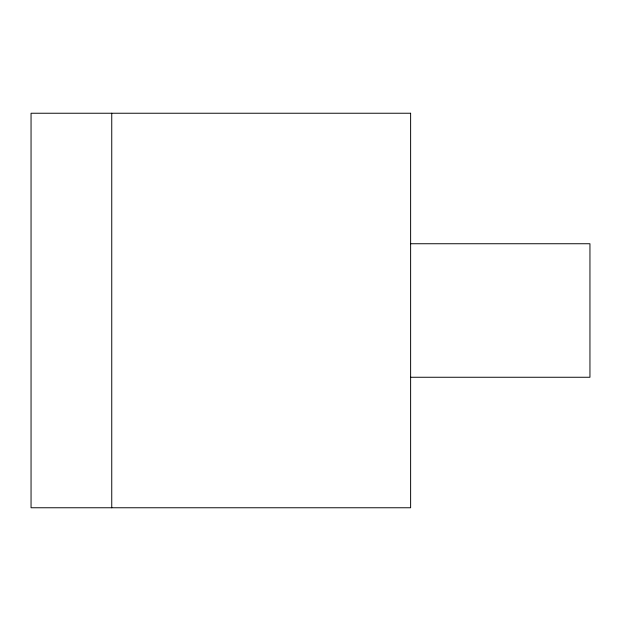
<?xml version="1.0" encoding="UTF-8"?>
<svg xmlns="http://www.w3.org/2000/svg" width="621" height="621" viewBox="0 0 621 621"><rect width="100%" height="100%" fill="white"/><g stroke="black" fill="none" stroke-linecap="round" stroke-linejoin="round"><path stroke-width="0.93" d="M410.621 243.743L589.95 243.743L589.95 377.257L410.621 377.257M111.749 113.239L111.749 507.761M410.621 113.239L31.05 113.239L31.05 507.761L410.621 507.761L410.621 113.239"/></g></svg>
